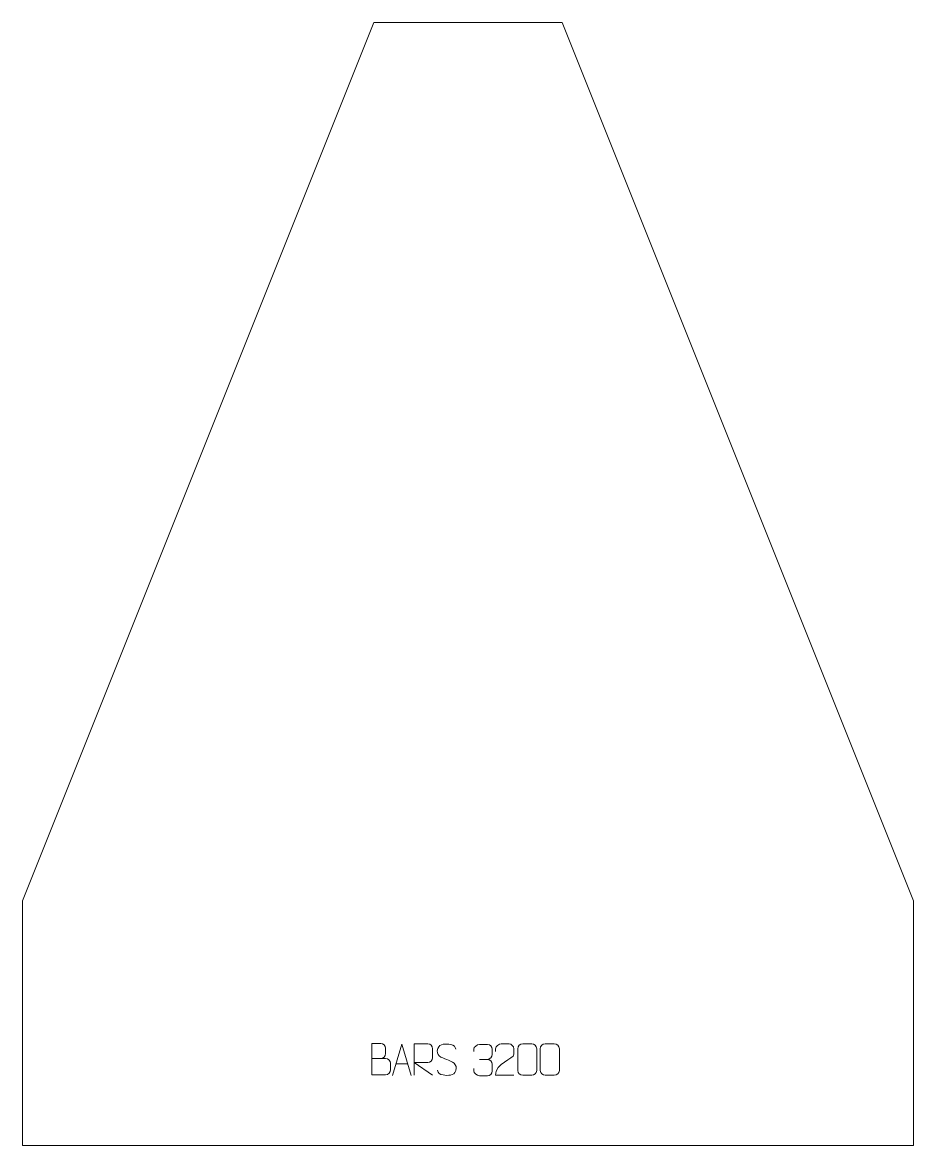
# Model space of a CAD drawing. Header units: millimetres. Extents: x -364 to 346, y 262 to 1157.
import ezdxf

# ---------------------------------------------------------------- set-up
doc = ezdxf.new("R2010")
doc.units = ezdxf.units.MM
doc.header["$MEASUREMENT"] = 0
doc.layers.add('layer 1', color=7, linetype='Continuous')

msp = doc.modelspace()

# ---------------------------------------------------------------- linework, layer by layer
at = {"layer": 'layer 1', "color": 242, "lineweight": 9}
msp.add_open_spline([(-84.0232, 1156.7946), (-84.0232, 1156.7946), (65.9761, 1156.7946), (65.9761, 1156.7946), (65.9761, 1156.7946), (65.9761, 1156.7946), (345.9759, 456.7958), (345.9759, 456.7958), (345.9759, 456.7958), (345.9759, 456.7958), (345.9759, 261.796), (345.9759, 261.796), (345.9759, 261.796), (345.9759, 261.796), (-364.023, 261.796), (-364.023, 261.796), (-364.023, 261.796), (-364.023, 261.796), (-364.023, 456.7958), (-364.023, 456.7958), (-364.023, 456.7958), (-364.023, 456.7958), (-84.0232, 1156.7946), (-84.0232, 1156.7946)], degree=3, knots=[0, 0, 0, 0, 0.14285714, 0.14285714, 0.14285714, 0.14285714, 0.28571429, 0.28571429, 0.28571429, 0.28571429, 0.42857143, 0.42857143, 0.42857143, 0.42857143, 0.57142857, 0.57142857, 0.57142857, 0.57142857, 0.71428571, 0.71428571, 0.71428571, 0.71428571, 1, 1, 1, 1], dxfattribs=at)
at = {"layer": 'layer 1', "color": 250, "lineweight": 9}
for points, knots in [([(-85.5915, 331.1696), (-81.9529, 331.17), (-78.3658, 331.17), (-74.7264, 331.1696), (-74.7264, 331.1696), (-72.751, 331.1523), (-70.8274, 329.4162), (-70.8274, 327.3666), (-70.8274, 327.3666), (-70.8278, 326.238), (-70.8278, 323.1886), (-70.8274, 322.0597), (-70.8274, 322.0597), (-70.8098, 320.2018), (-72.3519, 318.1879), (-74.6734, 318.2048), (-74.6734, 318.2048), (-78.3132, 318.2052), (-81.9526, 318.2052), (-85.5915, 318.2048), (-85.5915, 318.2048), (-85.5915, 326.5231), (-85.5915, 334.8409), (-85.5915, 343.1584), (-85.5915, 343.1584), (-83.2178, 343.1584), (-80.8437, 343.1584), (-78.4695, 343.1584), (-78.4695, 343.1584), (-76.7887, 343.176), (-74.6919, 341.2655), (-74.6742, 339.3031), (-74.6742, 339.3031), (-74.6746, 337.237), (-74.6746, 337.091), (-74.6742, 335.0245), (-74.6742, 335.0245), (-74.6569, 332.9584), (-76.5114, 331.1523), (-78.5214, 331.1696)], [0, 0, 0, 0, 0.09090909, 0.09090909, 0.09090909, 0.09090909, 0.18181818, 0.18181818, 0.18181818, 0.18181818, 0.27272727, 0.27272727, 0.27272727, 0.27272727, 0.36363636, 0.36363636, 0.36363636, 0.36363636, 0.45454545, 0.45454545, 0.45454545, 0.45454545, 0.54545455, 0.54545455, 0.54545455, 0.54545455, 0.63636364, 0.63636364, 0.63636364, 0.63636364, 0.72727273, 0.72727273, 0.72727273, 0.72727273, 0.81818182, 0.81818182, 0.81818182, 0.81818182, 1, 1, 1, 1]), ([(-69.2069, 317.6929), (-69.2069, 317.6929), (-61.8359, 342.6464), (-61.8359, 342.6464), (-61.8359, 342.6464), (-61.8359, 342.6464), (-54.266, 317.6929), (-54.266, 317.6929)], [0, 0, 0, 0, 0.33333333, 0.33333333, 0.33333333, 0.33333333, 1, 1, 1, 1]), ([(-51.9021, 317.8502), (-51.9021, 317.8502), (-51.9021, 342.8037), (-51.9021, 342.8037), (-51.9021, 342.8037), (-48.3073, 342.8037), (-44.7118, 342.8037), (-41.1166, 342.8037), (-41.1166, 342.8037), (-38.7913, 342.766), (-37.234, 341.276), (-37.2381, 338.9096), (-37.2381, 338.9096), (-37.2385, 336.8741), (-37.2385, 333.8147), (-37.2381, 331.7787), (-37.2381, 331.7787), (-37.2446, 329.9032), (-39.0569, 327.9614), (-41.0664, 327.9423), (-41.0664, 327.9423), (-41.0664, 327.9423), (-51.9021, 327.9423), (-51.9021, 327.9423), (-51.9021, 327.9423), (-51.9021, 327.9423), (-37.2474, 317.8502), (-37.2474, 317.8502)], [0, 0, 0, 0, 0.125, 0.125, 0.125, 0.125, 0.25, 0.25, 0.25, 0.25, 0.375, 0.375, 0.375, 0.375, 0.5, 0.5, 0.5, 0.5, 0.625, 0.625, 0.625, 0.625, 0.75, 0.75, 0.75, 0.75, 1, 1, 1, 1]), ([(-25.9677, 330.371), (-30.216, 331.8414), (-35.1241, 333.6372), (-33.119, 339.1575), (-33.119, 339.1575), (-31.6155, 343.2974), (-26.4019, 342.9089), (-22.7983, 342.3078), (-22.7983, 342.3078), (-19.9377, 341.8306), (-19.073, 340.6174), (-18.7624, 338.5333)], [0, 0, 0, 0, 0.25, 0.25, 0.25, 0.25, 0.5, 0.5, 0.5, 0.5, 1, 1, 1, 1]), ([(-4.4412, 336.6548), (-4.4412, 336.6548), (-4.4412, 338.512), (-4.4412, 338.512), (-4.4412, 338.512), (-4.4555, 340.2539), (-1.791, 342.372), (0.2681, 342.3493), (0.2681, 342.3493), (2.3322, 342.3493), (4.3962, 342.3493), (6.4599, 342.3493), (6.4599, 342.3493), (8.6544, 342.3581), (10.2527, 340.5113), (10.2971, 338.5992), (10.2971, 338.5992), (10.2967, 337.1641), (10.2967, 335.729), (10.2971, 334.2935), (10.2971, 334.2935), (10.2485, 332.64), (8.6459, 330.41), (6.4476, 330.42), (6.4476, 330.42), (8.6513, 330.4088), (10.2593, 328.6056), (10.3133, 326.5461), (10.3133, 326.5461), (10.3129, 324.7614), (10.3129, 322.9767), (10.3133, 321.1916), (10.3133, 321.1916), (10.3234, 319.1302), (8.2685, 317.3671), (6.4476, 317.3752), (6.4476, 317.3752), (4.3823, 317.3755), (2.3171, 317.3755), (0.2515, 317.3752), (0.2515, 317.3752), (-1.9171, 317.3867), (-4.4481, 319.7869), (-4.4667, 321.2487), (-4.4667, 321.2487), (-4.4667, 321.2487), (-4.4667, 323.1573), (-4.4667, 323.1573)], [0, 0, 0, 0, 0.07692308, 0.07692308, 0.07692308, 0.07692308, 0.15384615, 0.15384615, 0.15384615, 0.15384615, 0.23076923, 0.23076923, 0.23076923, 0.23076923, 0.30769231, 0.30769231, 0.30769231, 0.30769231, 0.38461538, 0.38461538, 0.38461538, 0.38461538, 0.46153846, 0.46153846, 0.46153846, 0.46153846, 0.53846154, 0.53846154, 0.53846154, 0.53846154, 0.61538462, 0.61538462, 0.61538462, 0.61538462, 0.69230769, 0.69230769, 0.69230769, 0.69230769, 0.76923077, 0.76923077, 0.76923077, 0.76923077, 0.84615385, 0.84615385, 0.84615385, 0.84615385, 1, 1, 1, 1]), ([(27.5365, 317.7862), (22.6221, 317.7865), (17.7077, 317.7865), (12.7936, 317.7862), (12.7936, 317.7862), (12.7936, 327.7185), (27.4446, 330.3597), (27.5365, 334.67), (27.5365, 334.67), (27.5362, 336.0941), (27.5362, 337.5178), (27.5365, 338.9411), (27.5365, 338.9411), (27.5196, 341.0182), (25.3968, 342.743), (23.7258, 342.7603), (23.7258, 342.7603), (21.6526, 342.7599), (19.5797, 342.7599), (17.5073, 342.7603), (17.5073, 342.7603), (15.6852, 342.7768), (12.8605, 340.9847), (12.7936, 338.8911), (12.7936, 338.8911), (12.7936, 338.8911), (12.7936, 336.8363), (12.7936, 336.8363)], [0, 0, 0, 0, 0.125, 0.125, 0.125, 0.125, 0.25, 0.25, 0.25, 0.25, 0.375, 0.375, 0.375, 0.375, 0.5, 0.5, 0.5, 0.5, 0.625, 0.625, 0.625, 0.625, 0.75, 0.75, 0.75, 0.75, 1, 1, 1, 1]), ([(34.5561, 342.7726), (36.9409, 342.7726), (39.3261, 342.7726), (41.7113, 342.7726), (41.7113, 342.7726), (43.7075, 342.8082), (45.7495, 341.3139), (45.7768, 338.8718), (45.7768, 338.8718), (45.7764, 333.1144), (45.7764, 327.3566), (45.7768, 321.5984), (45.7768, 321.5984), (45.6335, 319.2708), (43.9137, 317.7885), (41.7113, 317.7777), (41.7113, 317.7777), (39.3202, 317.7781), (36.929, 317.7781), (34.5382, 317.7777), (34.5382, 317.7777), (32.5643, 317.6721), (30.542, 319.56), (30.5535, 321.581), (30.5535, 321.581), (30.5539, 327.3616), (30.5539, 333.1419), (30.5535, 338.9217), (30.5535, 338.9217), (30.5579, 341.0637), (32.3489, 342.7862), (34.5561, 342.7726)], [0, 0, 0, 0, 0.11111111, 0.11111111, 0.11111111, 0.11111111, 0.22222222, 0.22222222, 0.22222222, 0.22222222, 0.33333333, 0.33333333, 0.33333333, 0.33333333, 0.44444444, 0.44444444, 0.44444444, 0.44444444, 0.55555556, 0.55555556, 0.55555556, 0.55555556, 0.66666667, 0.66666667, 0.66666667, 0.66666667, 0.77777778, 0.77777778, 0.77777778, 0.77777778, 1, 1, 1, 1]), ([(52.5561, 342.7726), (54.9409, 342.7726), (57.3261, 342.7726), (59.7113, 342.7726), (59.7113, 342.7726), (61.7075, 342.8082), (63.7495, 341.3139), (63.7768, 338.8718), (63.7768, 338.8718), (63.7764, 333.1144), (63.7764, 327.3566), (63.7768, 321.5984), (63.7768, 321.5984), (63.6335, 319.2708), (61.9137, 317.7885), (59.7113, 317.7777), (59.7113, 317.7777), (57.3202, 317.7781), (54.929, 317.7781), (52.5382, 317.7777), (52.5382, 317.7777), (50.5643, 317.6721), (48.542, 319.56), (48.5535, 321.581), (48.5535, 321.581), (48.5539, 327.3616), (48.5539, 333.1419), (48.5535, 338.9217), (48.5535, 338.9217), (48.5579, 341.0637), (50.3489, 342.7862), (52.5561, 342.7726)], [0, 0, 0, 0, 0.11111111, 0.11111111, 0.11111111, 0.11111111, 0.22222222, 0.22222222, 0.22222222, 0.22222222, 0.33333333, 0.33333333, 0.33333333, 0.33333333, 0.44444444, 0.44444444, 0.44444444, 0.44444444, 0.55555556, 0.55555556, 0.55555556, 0.55555556, 0.66666667, 0.66666667, 0.66666667, 0.66666667, 0.77777778, 0.77777778, 0.77777778, 0.77777778, 1, 1, 1, 1]), ([(-25.9677, 330.3709), (-21.9491, 328.7242), (-16.9196, 326.8359), (-18.7536, 321.4756), (-18.7536, 321.4756), (-20.2134, 317.2092), (-25.1242, 317.4659), (-28.8503, 318.0206), (-28.8503, 318.0206), (-31.6003, 318.4304), (-32.8212, 319.6439), (-33.1992, 321.7561)], [0, 0, 0, 0, 0.25, 0.25, 0.25, 0.25, 0.5, 0.5, 0.5, 0.5, 1, 1, 1, 1])]:
    msp.add_open_spline(points, degree=3, knots=knots, dxfattribs=at)
for points in [[(-66.4843, 326.9423), (-66.4843, 326.9423), (-56.9886, 326.9423), (-56.9886, 326.9423)], [(0.2685, 330.4096), (0.2685, 330.4096), (6.4649, 330.4096), (6.4649, 330.4096)]]:
    msp.add_open_spline(points, degree=3, dxfattribs=at)

doc.saveas('drawing.dxf')
